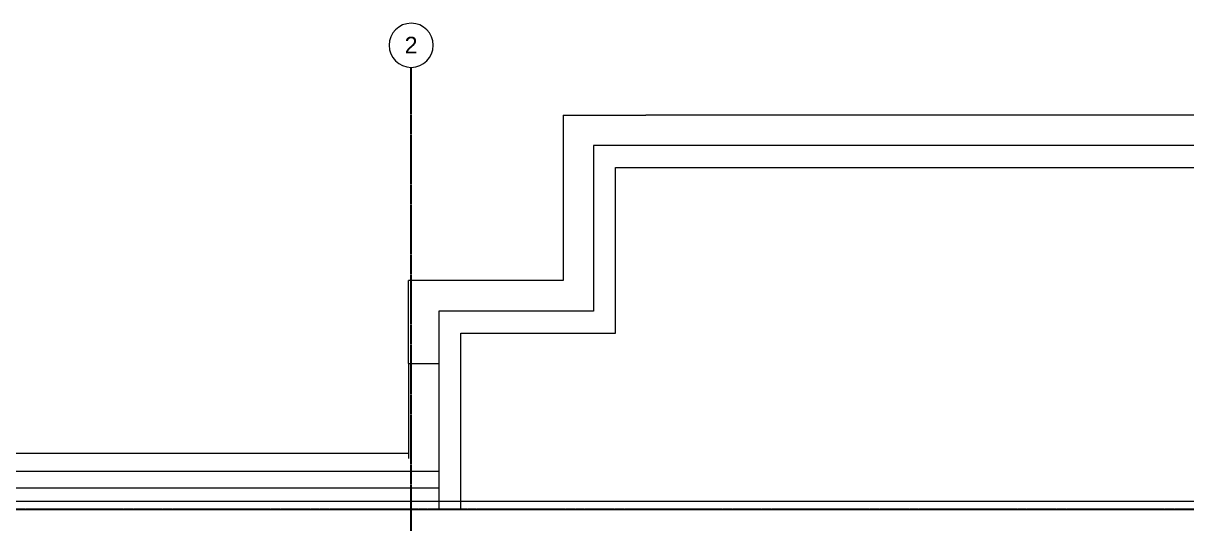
# Model space of a CAD drawing. Header units: inches. Extents: x -4093 to -1777, y 9773 to 12264.
# Drawn here: x -3294.9 to -2873.4, y 12082.1 to 12263.5 of the extents above; entities that cross this region are included whole.
import ezdxf

# ---------------------------------------------------------------- set-up
doc = ezdxf.new("R2010")
doc.units = ezdxf.units.IN
doc.header["$MEASUREMENT"] = 0
doc.linetypes.add('Grid Line 1_2_', pattern=[0.875, 0.5, -0.125, 0.125, -0.125])
for name, color, linetype, lineweight in [('0-1', 7, 'Continuous', 5), ('0-4', 165, 'Continuous', 5), ('A-WALL-2', 7, 'Continuous', 9), ('S-FNDN-1', 7, 'Continuous', 9), ('S-FNDN-2', 32, 'Continuous', 9), ('S-GRID-1', 1, 'Grid Line 1_2_', 30), ('S-GRID-IDEN', 1, 'Continuous', 9), ('S-GRID-IDEN-1', 147, 'Continuous', 9)]:
    doc.layers.add(name, color=color, linetype=linetype, lineweight=lineweight)
doc.styles.add('Arial_1', font='arial.ttf', dxfattribs={"height": 6})

# ---------------------------------------------------------------- blocks, each defined once
blk = doc.blocks.new('Grid - Grid Head - Circle-1738874-BACKGROUND - BASEMENT')
at = {"layer": 'S-GRID-IDEN-1'}
for start, end in [(360, 180), (180, 360)]:
    blk.add_arc((0, 0), 0.25, start, end, dxfattribs=at)
blk = doc.blocks.new('CTR - 1st Phase - Structure_rvt-1-BACKGROUND - BASEMENT')
at = {"layer": 'A-WALL-2'}
for p, q in [((-3080.32, 12219.19), (-3088.32, 12219.19)), ((-3088.32, 12219.19), (-3088.32, 12159.19)), ((-2716.32, 12219.19), (-3080.32, 12219.19)), ((-3080.32, 12159.19), (-3080.32, 12211.19)), ((-3080.32, 12211.19), (-2724.32, 12211.19)), ((-3144.32, 12159.19), (-3144.32, 12087.19)), ((-3088.32, 12159.19), (-3144.32, 12159.19)), ((-3080.32, 12151.19), (-3080.32, 12159.19)), ((-3136.32, 12087.19), (-3136.32, 12151.19)), ((-3136.32, 12151.19), (-3080.32, 12151.19)), ((-3144.32, 12087.19), (-3136.32, 12087.19))]:
    blk.add_line(p, q, dxfattribs=at)
at = {"layer": 'S-FNDN-1'}
for p, q in [((-3099.32, 12230.19), (-3069.32, 12230.19)), ((-3099.32, 12230.19), (-3099.32, 12170.19)), ((-2705.32, 12230.19), (-3069.32, 12230.19)), ((-3155.32, 12140.19), (-3155.32, 12170.19)), ((-3099.32, 12170.19), (-3155.32, 12170.19)), ((-3155.32, 12140.19), (-3155.32, 12105.69)), ((-3155.32, 12140.19), (-3144.32, 12140.19)), ((-1953.32, 12087.19), (-3829.32, 12087.19))]:
    blk.add_line(p, q, dxfattribs=at)
at = {"layer": 'S-GRID-1'}
for p, q in [((-3154.32, 9772.61), (-3154.32, 12247.5)), ((-1777.25, 12087.19), (-4076.95, 12087.19))]:
    blk.add_line(p, q, dxfattribs=at)
at = {"layer": '0-4', "xscale": 31.99999999999999, "yscale": 31.99999999999999, "zscale": 31.99999999999999}
blk.add_blockref('Grid - Grid Head - Circle-1738874-BACKGROUND - BASEMENT', (-3154.32, 12255.5), dxfattribs=at)
at = {"layer": 'S-GRID-IDEN', "insert": (-3156.7, 12258.6), "char_height": 6, "width": 5.656, "attachment_point": 1, "style": 'Arial_1'}
blk.add_mtext('2', dxfattribs=at)
blk = doc.blocks.new('Basic Wall _ 3_ XPS - ___-2578962-BACKGROUND - BASEMENT')
at = {"layer": 'S-FNDN-2'}
for p, q in [((-3849.82, 12107.69), (-3155.32, 12107.69)), ((-3843.24, 12101.1), (-3144.32, 12101.1)), ((-3837.27, 12095.13), (-3144.32, 12095.13))]:
    blk.add_line(p, q, dxfattribs=at)

msp = doc.modelspace()

# ---------------------------------------------------------------- linework, layer by layer
at = {"layer": 'S-FNDN-2'}
for p, q in [((-1940.32, 12090.19), (-3832.32, 12090.19)), ((-3829.32, 12087.19), (-1943.32, 12087.19))]:
    msp.add_line(p, q, dxfattribs=at)

# ---------------------------------------------------------------- block references
at = {"layer": '0-1'}
msp.add_blockref('CTR - 1st Phase - Structure_rvt-1-BACKGROUND - BASEMENT', (0, 0), dxfattribs=at)
at = {"layer": 'S-FNDN-2'}
msp.add_blockref('Basic Wall _ 3_ XPS - ___-2578962-BACKGROUND - BASEMENT', (0, 0), dxfattribs=at)

doc.saveas('drawing.dxf')
